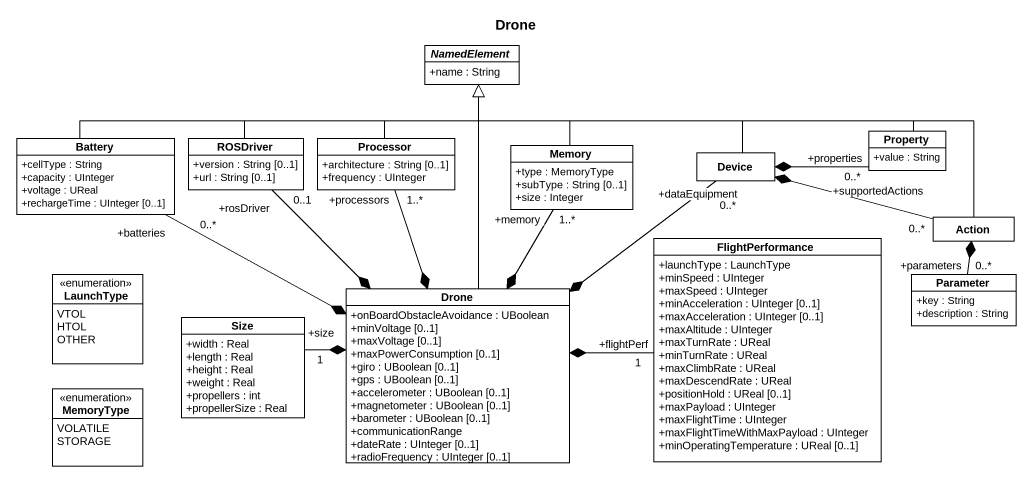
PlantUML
@startuml
title Drone
hide circle
hide empty members
skinparam classAttributeIconSize 0
abstract class NamedElement {
  +name : String
}
class Property {
  +value : String
}
class Battery {
  +cellType : String
  +capacity : UInteger
  +voltage : UReal
  +rechargeTime : UInteger [0..1]
}
class ROSDriver {
  +version : String [0..1]
  +url : String [0..1]
}
class Processor {
  +architecture : String [0..1]
  +frequency : UInteger
}
class Memory {
  +type : MemoryType
  +subType : String [0..1]
  +size : Integer
}
class Device
class "Action" as Action_
class FlightPerformance {
  +launchType : LaunchType
  +minSpeed : UInteger
  +maxSpeed : UInteger
  +minAcceleration : UInteger [0..1]
  +maxAcceleration : UInteger [0..1]
  +maxAltitude : UInteger
  +maxTurnRate : UReal
  +minTurnRate : UReal
  +maxClimbRate : UReal
  +maxDescendRate : UReal
  +positionHold : UReal [0..1]
  +maxPayload : UInteger
  +maxFlightTime : UInteger
  +maxFlightTimeWithMaxPayload : UInteger
  +minOperatingTemperature : UReal [0..1]
}
enum LaunchType {
  VTOL
  HTOL
  OTHER
}
class Drone {
  +onBoardObstacleAvoidance : UBoolean
  +minVoltage [0..1]
  +maxVoltage [0..1]
  +maxPowerConsumption [0..1]
  +giro : UBoolean [0..1]
  +gps : UBoolean [0..1]
  +accelerometer : UBoolean [0..1]
  +magnetometer : UBoolean [0..1]
  +barometer : UBoolean [0..1]
  +communicationRange
  +dateRate : UInteger [0..1]
  +radioFrequency : UInteger [0..1]
}
class Parameter {
  +key : String
  +description : String
}
class Size {
  +width : Real
  +length : Real
  +height : Real
  +weight : Real
  +propellers : int
  +propellerSize : Real
}
enum MemoryType {
  VOLATILE
  STORAGE
}
Property -left-|> NamedElement
Battery -right-|> NamedElement
ROSDriver -right-|> NamedElement
Processor -up-|> NamedElement
Memory -up-|> NamedElement
Device -left-|> NamedElement
Device *-right- "+properties\n0..*" Property
Device *-right- "+supportedActions\n0..*" Action_
Action_ -left-|> NamedElement
Action_ *-- "+parameters\n0..*" Parameter
Drone -up-|> NamedElement
Drone *-left- "+batteries\n0..*" Battery
Drone *-up- "+rosDriver\n0..1" ROSDriver
Drone *-up- "+processors\n1..*" Processor
Drone *-up- "+memory\n1..*" Memory
Drone *-up- "+dataEquipment\n0..*" Device
Drone *-right- "+flightPerf\n1" FlightPerformance
Drone *-left- "+size\n1" Size
@enduml
